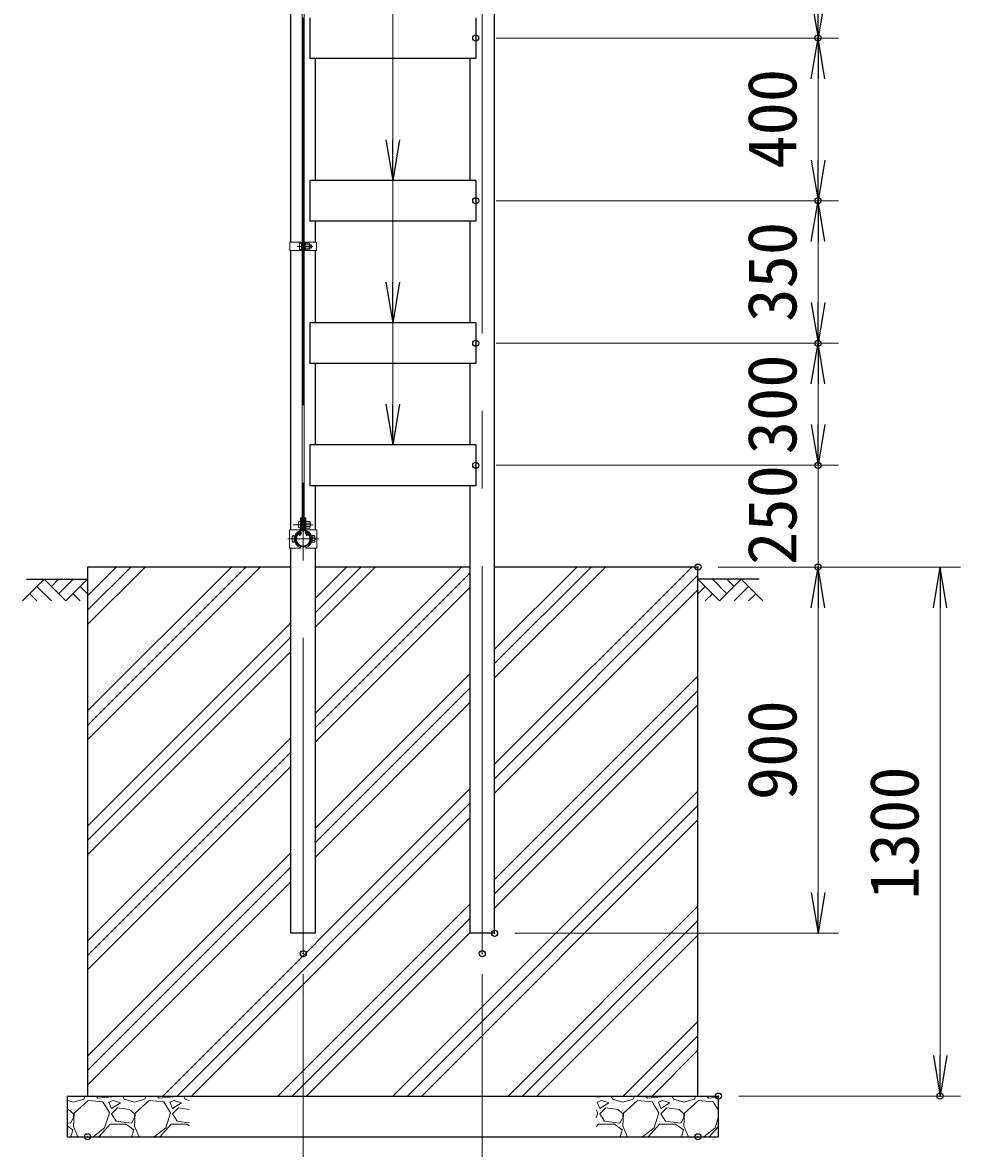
# Model space of a CAD drawing. Units: millimetres, scale not verified. Extents: x -10499 to 10501, y -7424 to 7426.
# Drawn here: x -3014 to -709, y -5073 to -2306 of the extents above; entities that cross this region are included whole.
import ezdxf
from ezdxf.enums import TextEntityAlignment as Align

# ---------------------------------------------------------------- set-up
doc = ezdxf.new("R2010")
doc.units = ezdxf.units.MM
doc.header["$LTSCALE"] = 30
doc.header["$PDMODE"] = 32
doc.header["$PDSIZE"] = 15
doc.linetypes.add('USER1', pattern=[50.8, 31.75, -6.35, 6.35, -6.35])
for name, color, linetype, lineweight in [('0-0_D-DCR-HCH', 7, 'Continuous', 13), ('0-1_D-STR1', 1, 'Continuous', 25), ('0-2_D-STR4', 7, 'Continuous', 25), ('0-3_D-BGD', 7, 'Continuous', 25), ('0-4_D-BMK', 2, 'USER1', 13), ('0-5_D-STR3', 3, 'Continuous', 13), ('0-6_D-STR-DIM', 7, 'Continuous', 13), ('0-C_D-STR-TXT', 7, 'Continuous', 13)]:
    doc.layers.add(name, color=color, linetype=linetype, lineweight=lineweight)
doc.layers.add('0-7_0', color=7, linetype='Continuous')
doc.layers.add('0-8_Defpoints', color=8, linetype='Continuous')
doc.styles.add('ＭＳ ゴシック', font='')
doc.styles.get('ＭＳ ゴシック').set_extended_font_data('MS Gothic')

# ---------------------------------------------------------------- blocks, each defined once
blk = doc.blocks.new('_Open')
at = {"layer": '0-7_0'}
blk.add_line((-30, 5), (0, 0), dxfattribs=at)
blk.add_lwpolyline([(-30, -5), (0, 0), (-30, 0)], dxfattribs=at)

msp = doc.modelspace()

# ---------------------------------------------------------------- linework, layer by layer
at = {"layer": '0-0_D-DCR-HCH'}
for p, q in [((-2854.48, -3785.91), (-2713, -3644.43)), ((-2854.48, -4068.75), (-2430.16, -3644.43)), ((-2854.48, -3750.55), (-2748.36, -3644.43)), ((-2854.48, -4033.39), (-2465.52, -3644.43)), ((-2854.48, -3715.2), (-2783.72, -3644.43)), ((-2854.48, -3998.04), (-2500.87, -3644.43)), ((-2294.23, -3791.34), (-2147.32, -3644.43)), ((-2294.23, -3755.99), (-2182.67, -3644.43)), ((-2294.23, -3720.63), (-2218.03, -3644.43)), ((-2294.23, -4003.47), (-1935.19, -3644.43)), ((-1854.23, -3917.03), (-1581.63, -3644.43)), ((-1854.23, -3881.67), (-1616.99, -3644.43)), ((-1854.23, -3846.32), (-1652.34, -3644.43)), ((-1854.23, -4129.16), (-1369.5, -3644.43)), ((-2960.9, -3674.43), (-3014.11, -3727.65)), ((-2960.9, -3674.43), (-2907.69, -3727.65)), ((-2943.16, -3692.17), (-2925.43, -3674.43)), ((-2925.43, -3709.91), (-2889.95, -3674.43)), ((-2907.69, -3727.65), (-2854.48, -3674.43)), ((-2294.23, -4038.83), (-1914.73, -3659.33)), ((-1854.23, -4164.51), (-1354.48, -3664.76)), ((-1301.26, -3727.65), (-1354.48, -3674.43)), ((-1283.53, -3709.91), (-1319, -3674.43)), ((-1248.05, -3674.43), (-1301.26, -3727.65)), ((-1265.7, -3692.26), (-1283.53, -3674.43)), ((-1248.05, -3674.43), (-1194.84, -3727.65)), ((-2978.64, -3692.17), (-2943, -3727.65)), ((-2872.21, -3692.17), (-2854.48, -3709.83)), ((-2294.23, -4074.18), (-1914.73, -3694.68)), ((-1854.23, -4199.87), (-1354.48, -3700.12)), ((-1336.74, -3692.17), (-1354.48, -3709.83)), ((-1230.32, -3692.17), (-1265.95, -3727.65)), ((-2996.38, -3709.91), (-2978.56, -3727.65)), ((-2889.95, -3709.91), (-2872.13, -3727.65)), ((-1319, -3709.91), (-1336.82, -3727.65)), ((-1212.58, -3709.91), (-1230.4, -3727.65)), ((-2854.48, -4280.88), (-2354.73, -3781.13)), ((-2854.48, -4316.24), (-2354.73, -3816.49)), ((-2854.48, -4351.59), (-2354.73, -3851.84)), ((-2294.23, -4286.32), (-1914.73, -3906.82)), ((-1854.23, -4412), (-1354.48, -3912.25)), ((-2294.23, -4321.67), (-1914.73, -3942.17)), ((-1854.23, -4447.36), (-1354.48, -3947.61)), ((-2294.23, -4357.03), (-1914.73, -3977.53)), ((-1854.23, -4482.71), (-1354.48, -3982.96)), ((-2854.48, -4563.72), (-2354.73, -4063.97)), ((-2854.48, -4599.08), (-2354.73, -4099.33)), ((-2854.48, -4634.43), (-2354.73, -4134.68)), ((-2669.5, -4944.43), (-1914.73, -4189.66)), ((-2103.82, -4944.43), (-1354.48, -4195.09)), ((-2634.15, -4944.43), (-1914.73, -4225.01)), ((-2068.46, -4944.43), (-1354.48, -4230.45)), ((-2598.79, -4944.43), (-1914.73, -4260.37)), ((-2033.11, -4944.43), (-1354.48, -4265.81)), ((-2854.48, -4846.57), (-2354.73, -4346.82)), ((-2854.48, -4881.92), (-2354.73, -4382.17)), ((-2854.48, -4917.28), (-2354.73, -4417.53)), ((-2386.66, -4944.43), (-1914.73, -4472.5)), ((-1820.97, -4944.43), (-1354.48, -4477.94)), ((-2351.3, -4944.43), (-1914.73, -4507.86)), ((-1785.62, -4944.43), (-1354.48, -4513.29)), ((-2315.95, -4944.43), (-1914.73, -4543.21)), ((-1750.26, -4944.43), (-1354.48, -4548.65)), ((-1538.13, -4944.43), (-1354.48, -4760.78)), ((-1502.78, -4944.43), (-1354.48, -4796.14)), ((-1467.42, -4944.43), (-1354.48, -4831.49)), ((-2888.87, -4959.72), (-2863.37, -4952.22)), ((-2863.37, -4952.22), (-2860.59, -4944.43)), ((-2828.87, -4949.22), (-2833.26, -4944.43)), ((-2794.37, -4946.22), (-2828.87, -4949.22)), ((-2792.77, -4944.43), (-2794.37, -4946.22)), ((-2767.71, -4944.43), (-2764.37, -4952.22)), ((-2764.37, -4952.22), (-2738.87, -4959.72)), ((-2738.87, -4959.72), (-2713.37, -4952.22)), ((-2713.37, -4952.22), (-2710.59, -4944.43)), ((-2678.87, -4949.22), (-2683.26, -4944.43)), ((-2644.37, -4946.22), (-2678.87, -4949.22)), ((-2642.77, -4944.43), (-2644.37, -4946.22)), ((-2617.71, -4944.43), (-2614.37, -4952.22)), ((-2614.37, -4952.22), (-2604.48, -4955.13)), ((-1594.37, -4946.22), (-1604.48, -4947.1)), ((-1592.77, -4944.43), (-1594.37, -4946.22)), ((-1567.71, -4944.43), (-1564.37, -4952.22)), ((-1564.37, -4952.22), (-1538.87, -4959.72)), ((-1538.87, -4959.72), (-1513.37, -4952.22)), ((-1513.37, -4952.22), (-1510.59, -4944.43)), ((-1478.87, -4949.22), (-1483.26, -4944.43)), ((-1444.37, -4946.22), (-1478.87, -4949.22)), ((-1442.77, -4944.43), (-1444.37, -4946.22)), ((-1417.71, -4944.43), (-1414.37, -4952.22)), ((-1414.37, -4952.22), (-1388.87, -4959.72)), ((-1388.87, -4959.72), (-1363.37, -4952.22)), ((-1363.37, -4952.22), (-1360.59, -4944.43)), ((-1328.87, -4949.22), (-1333.26, -4944.43)), ((-1304.48, -4947.1), (-1328.87, -4949.22)), ((-2904.48, -4955.13), (-2888.87, -4959.72)), ((-2900.87, -4977.72), (-2904.48, -4977.18)), ((-2888.87, -4988.22), (-2900.87, -4977.72)), ((-2852.87, -4955.22), (-2887.37, -4986.72)), ((-2816.87, -4958.22), (-2852.87, -4955.22)), ((-2800.37, -4985.22), (-2816.87, -4958.22)), ((-2791.37, -4955.22), (-2801.87, -4959.72)), ((-2801.87, -4959.72), (-2795.87, -4974.72)), ((-2795.87, -4974.72), (-2773.37, -4961.22)), ((-2780.87, -4973.22), (-2795.87, -4988.22)), ((-2773.37, -4961.22), (-2791.37, -4955.22)), ((-2750.87, -4977.72), (-2780.87, -4973.22)), ((-2738.87, -4988.22), (-2750.87, -4977.72)), ((-2702.87, -4955.22), (-2737.37, -4986.72)), ((-2666.87, -4958.22), (-2702.87, -4955.22)), ((-2650.37, -4985.22), (-2666.87, -4958.22)), ((-2641.37, -4955.22), (-2651.87, -4959.72)), ((-2651.87, -4959.72), (-2645.87, -4974.72)), ((-2645.87, -4974.72), (-2623.37, -4961.22)), ((-2630.87, -4973.22), (-2645.87, -4988.22)), ((-2623.37, -4961.22), (-2641.37, -4955.22)), ((-2604.48, -4977.18), (-2630.87, -4973.22)), ((-1600.37, -4985.22), (-1604.48, -4978.5)), ((-1591.37, -4955.22), (-1601.87, -4959.72)), ((-1601.87, -4959.72), (-1595.87, -4974.72)), ((-1595.87, -4974.72), (-1573.37, -4961.22)), ((-1580.87, -4973.22), (-1595.87, -4988.22)), ((-1573.37, -4961.22), (-1591.37, -4955.22)), ((-1550.87, -4977.72), (-1580.87, -4973.22)), ((-1538.87, -4988.22), (-1550.87, -4977.72)), ((-1502.87, -4955.22), (-1537.37, -4986.72)), ((-1466.87, -4958.22), (-1502.87, -4955.22)), ((-1450.37, -4985.22), (-1466.87, -4958.22)), ((-1441.37, -4955.22), (-1451.87, -4959.72)), ((-1451.87, -4959.72), (-1445.87, -4974.72)), ((-1445.87, -4974.72), (-1423.37, -4961.22)), ((-1430.87, -4973.22), (-1445.87, -4988.22)), ((-1423.37, -4961.22), (-1441.37, -4955.22)), ((-1400.87, -4977.72), (-1430.87, -4973.22)), ((-1388.87, -4988.22), (-1400.87, -4977.72)), ((-1352.87, -4955.22), (-1387.37, -4986.72)), ((-1316.87, -4958.22), (-1352.87, -4955.22)), ((-1304.48, -4978.5), (-1316.87, -4958.22)), ((-2896.37, -5010.72), (-2888.87, -4997.22)), ((-2887.37, -4986.72), (-2888.87, -5018.22)), ((-2888.87, -4997.22), (-2888.87, -4988.22)), ((-2812.37, -5022.72), (-2800.37, -4985.22)), ((-2795.87, -4988.22), (-2783.87, -5006.22)), ((-2783.87, -5006.22), (-2746.37, -5010.72)), ((-2746.37, -5010.72), (-2738.87, -4997.22)), ((-2737.37, -4986.72), (-2738.87, -5018.22)), ((-2738.87, -4997.22), (-2738.87, -4988.22)), ((-2662.37, -5022.72), (-2650.37, -4985.22)), ((-2645.87, -4988.22), (-2633.87, -5006.22)), ((-2633.87, -5006.22), (-2604.48, -5009.75)), ((-1604.48, -4998.04), (-1600.37, -4985.22)), ((-1595.87, -4988.22), (-1583.87, -5006.22)), ((-1583.87, -5006.22), (-1546.37, -5010.72)), ((-1546.37, -5010.72), (-1538.87, -4997.22)), ((-1537.37, -4986.72), (-1538.87, -5018.22)), ((-1538.87, -4997.22), (-1538.87, -4988.22)), ((-1462.37, -5022.72), (-1450.37, -4985.22)), ((-1445.87, -4988.22), (-1433.87, -5006.22)), ((-1433.87, -5006.22), (-1396.37, -5010.72)), ((-1396.37, -5010.72), (-1388.87, -4997.22)), ((-1387.37, -4986.72), (-1388.87, -5018.22)), ((-1388.87, -4997.22), (-1388.87, -4988.22)), ((-1312.37, -5022.72), (-1304.48, -4998.04)), ((-2904.48, -5009.75), (-2896.37, -5010.72)), ((-2904.48, -5017.45), (-2890.37, -5027.22)), ((-2890.37, -5027.22), (-2895.29, -5044.43)), ((-2888.87, -5018.22), (-2877.84, -5044.43)), ((-2840.48, -5044.43), (-2812.37, -5022.72)), ((-2825.87, -5043.72), (-2798.87, -5013.72)), ((-2798.87, -5013.72), (-2759.87, -5013.72)), ((-2759.87, -5013.72), (-2740.37, -5027.22)), ((-2740.37, -5027.22), (-2745.29, -5044.43)), ((-2738.87, -5018.22), (-2727.84, -5044.43)), ((-2690.48, -5044.43), (-2662.37, -5022.72)), ((-2675.87, -5043.72), (-2648.87, -5013.72)), ((-2648.87, -5013.72), (-2609.87, -5013.72)), ((-2609.87, -5013.72), (-2604.48, -5017.45)), ((-1604.48, -5019.94), (-1598.87, -5013.72)), ((-1598.87, -5013.72), (-1559.87, -5013.72)), ((-1559.87, -5013.72), (-1540.37, -5027.22)), ((-1540.37, -5027.22), (-1545.29, -5044.43)), ((-1538.87, -5018.22), (-1527.84, -5044.43)), ((-1490.48, -5044.43), (-1462.37, -5022.72)), ((-1475.87, -5043.72), (-1448.87, -5013.72)), ((-1448.87, -5013.72), (-1409.87, -5013.72)), ((-1409.87, -5013.72), (-1390.37, -5027.22)), ((-1390.37, -5027.22), (-1395.29, -5044.43)), ((-1388.87, -5018.22), (-1377.84, -5044.43)), ((-1340.48, -5044.43), (-1312.37, -5022.72)), ((-1325.87, -5043.72), (-1304.48, -5019.94)), ((-2825.46, -5044.43), (-2825.87, -5043.72)), ((-2675.46, -5044.43), (-2675.87, -5043.72)), ((-1475.46, -5044.43), (-1475.87, -5043.72)), ((-1325.46, -5044.43), (-1325.87, -5043.72))]:
    msp.add_line(p, q, dxfattribs=at)
at = {"layer": '0-1_D-STR1'}
for p, q in [((-1854.23, -4544.43), (-1854.23, 3764.57)), ((-2354.73, -2845.93), (-2354.73, -2129.93)), ((-2308.48, -2294.43), (-2308.48, -2394.43)), ((-1900.48, -2294.43), (-1900.48, -2394.43)), ((-1900.48, -2394.43), (-2308.48, -2394.43)), ((-2294.23, -2694.43), (-2294.23, -2394.43)), ((-1914.73, -2394.43), (-1914.73, -2694.43)), ((-1900.48, -2694.43), (-2308.48, -2694.43)), ((-2308.48, -2694.43), (-2308.48, -2794.43)), ((-1900.48, -2694.43), (-1900.48, -2794.43)), ((-1900.48, -2794.43), (-2308.48, -2794.43)), ((-2294.23, -2845.93), (-2294.23, -2794.43)), ((-1914.73, -2794.43), (-1914.73, -3044.43)), ((-2354.73, -3552.88), (-2354.73, -2866.93)), ((-2294.23, -3044.43), (-2294.23, -2866.93)), ((-1900.48, -3044.43), (-2308.48, -3044.43)), ((-2308.48, -3044.43), (-2308.48, -3144.43)), ((-1900.48, -3044.43), (-1900.48, -3144.43)), ((-1900.48, -3144.43), (-2308.48, -3144.43)), ((-2294.23, -3344.43), (-2294.23, -3144.43)), ((-1914.73, -3144.43), (-1914.73, -3344.43)), ((-1900.48, -3344.43), (-2308.48, -3344.43)), ((-2308.48, -3344.43), (-2308.48, -3444.43)), ((-1900.48, -3344.43), (-1900.48, -3444.43)), ((-1900.48, -3444.43), (-2308.48, -3444.43)), ((-2294.23, -3552.88), (-2294.23, -3444.43)), ((-1914.73, -3444.43), (-1914.73, -4544.43)), ((-2331.15, -3560.05), (-2334.66, -3566.13)), ((-2334.66, -3566.13), (-2333.27, -3566.93)), ((-2329.76, -3560.85), (-2333.27, -3566.93)), ((-2319.19, -3560.85), (-2315.68, -3566.93)), ((-2317.8, -3560.05), (-2314.29, -3566.13)), ((-2314.29, -3566.13), (-2315.68, -3566.93)), ((-2354.73, -4544.43), (-2354.73, -3597.88)), ((-2294.23, -4544.43), (-2294.23, -3597.88)), ((-2294.23, -4544.43), (-2354.73, -4544.43)), ((-1854.23, -4544.43), (-1914.73, -4544.43))]:
    msp.add_line(p, q, dxfattribs=at)
for centre, radius, start, end in [((-2324.48, -3575.38), 19.05, 114.32478, 65.67522), ((-2324.48, -3575.38), 17.45, 114.32478, 65.67522), ((-2331.5, -3559.85), 2, 330, 114.32478), ((-2331.5, -3559.85), 0.401, 330, 114.32478), ((-2317.46, -3559.85), 2, 65.67522, 210), ((-2317.46, -3559.85), 0.401, 65.67522, 210)]:
    msp.add_arc(centre, radius, start, end, dxfattribs=at)
at = {"layer": '0-2_D-STR4'}
for p, q in [((-1914.73, -3644.43), (-2294.23, -3644.43)), ((-1354.48, -3644.43), (-1854.23, -3644.43)), ((-1354.48, -4944.43), (-1354.48, -3644.43)), ((-2904.48, -4944.43), (-1304.48, -4944.43)), ((-2904.48, -4944.43), (-2904.48, -5044.43)), ((-1304.48, -4944.43), (-1304.48, -5044.43)), ((-2904.48, -5044.43), (-1304.48, -5044.43))]:
    msp.add_line(p, q, dxfattribs=at)
msp.add_lwpolyline([(-2354.73, -3644.43), (-2854.48, -3644.43), (-2854.48, -4944.43)], dxfattribs=at)
at = {"layer": '0-3_D-BGD'}
for p, q in [((-3004.48, -3674.43), (-2854.48, -3674.43)), ((-1204.48, -3674.43), (-1354.48, -3674.43))]:
    msp.add_line(p, q, dxfattribs=at)
at = {"layer": '0-4_D-BMK'}
for p, q in [((-2324.48, 5325.57), (-2324.48, -4594.43)), ((-1884.48, -4594.43), (-1884.48, 3813.27)), ((-2339.03, -2856.43), (-2300.43, -2856.43)), ((-2348.92, -3540.38), (-2300.04, -3540.38)), ((-2362.44, -3575.38), (-2286.51, -3575.38))]:
    msp.add_line(p, q, dxfattribs=at)
at = {"layer": '0-5_D-STR3'}
for p, q in [((-2326.73, -683.48), (-2326.73, -3555.38)), ((-2322.23, -683.48), (-2322.23, -3555.38)), ((-2357.03, -2845.93), (-2357.03, -2866.93)), ((-2326.73, -2845.93), (-2357.03, -2845.93)), ((-2329.03, -2845.93), (-2329.03, -2866.93)), ((-2329.03, -2848.43), (-2329.03, -2864.43)), ((-2322.23, -2845.93), (-2291.93, -2845.93)), ((-2319.93, -2845.93), (-2319.93, -2866.93)), ((-2309.93, -2848.33), (-2319.93, -2848.33)), ((-2319.93, -2848.33), (-2319.93, -2864.53)), ((-2291.93, -2845.93), (-2291.93, -2866.93)), ((-2326.73, -2866.93), (-2357.03, -2866.93)), ((-2333.83, -2849.93), (-2333.83, -2862.93)), ((-2322.23, -2866.93), (-2291.93, -2866.93)), ((-2309.93, -2852.38), (-2319.93, -2852.38)), ((-2309.93, -2860.48), (-2319.93, -2860.48)), ((-2309.93, -2864.53), (-2319.93, -2864.53)), ((-2308.93, -2850.2), (-2308.93, -2862.55)), ((-2308.93, -2852.43), (-2305.03, -2852.43)), ((-2308.93, -2853.11), (-2304.7, -2853.11)), ((-2308.93, -2859.76), (-2304.7, -2859.76)), ((-2308.93, -2860.43), (-2305.03, -2860.43)), ((-2305.03, -2852.43), (-2305.03, -2860.43)), ((-2335.78, -3533.88), (-2335.78, -3546.88)), ((-2330.98, -3523.38), (-2330.98, -3552.95)), ((-2330.98, -3523.38), (-2328.68, -3523.38)), ((-2328.68, -3523.38), (-2328.68, -3552.95)), ((-2326.98, -3535.07), (-2328.68, -3535.07)), ((-2326.98, -3535.07), (-2326.98, -3545.7)), ((-2326.98, -3536.38), (-2326.73, -3536.38)), ((-2322.23, -3536.38), (-2320.28, -3536.38)), ((-2320.28, -3523.38), (-2320.28, -3552.95)), ((-2320.28, -3523.38), (-2317.98, -3523.38)), ((-2317.98, -3523.38), (-2317.98, -3552.95)), ((-2307.98, -3532.28), (-2317.98, -3532.28)), ((-2307.98, -3536.33), (-2317.98, -3536.33)), ((-2317.98, -3536.38), (-2317.78, -3536.38)), ((-2306.98, -3534.15), (-2306.98, -3546.5)), ((-2306.98, -3536.38), (-2306.98, -3544.38)), ((-2306.98, -3537.06), (-2306.65, -3537.06)), ((-2358.13, -3552.88), (-2330.98, -3552.88)), ((-2358.13, -3552.88), (-2358.13, -3597.88)), ((-2351.28, -3568.88), (-2351.28, -3581.88)), ((-2346.48, -3567.38), (-2346.48, -3583.38)), ((-2326.98, -3545.7), (-2328.68, -3545.7)), ((-2326.98, -3544.38), (-2326.73, -3544.38)), ((-2326.73, -3555.38), (-2322.23, -3555.38)), ((-2322.23, -3544.38), (-2320.28, -3544.38)), ((-2317.98, -3544.38), (-2317.78, -3544.38)), ((-2307.98, -3544.43), (-2317.98, -3544.43)), ((-2307.98, -3548.48), (-2317.98, -3548.48)), ((-2317.98, -3552.88), (-2290.83, -3552.88)), ((-2306.98, -3543.71), (-2306.65, -3543.71)), ((-2296.98, -3567.28), (-2302.48, -3567.28)), ((-2302.48, -3567.28), (-2302.48, -3583.48)), ((-2295.98, -3569.15), (-2295.98, -3581.5)), ((-2290.83, -3552.88), (-2290.83, -3597.88)), ((-2346.11, -3571.38), (-2346.48, -3571.38)), ((-2346.11, -3579.38), (-2346.48, -3579.38)), ((-2331.18, -3593.91), (-2331.96, -3596.07)), ((-2331.18, -3593.91), (-2331.18, -3597.88)), ((-2317.78, -3593.91), (-2317.78, -3597.88)), ((-2317.78, -3593.91), (-2316.99, -3596.07)), ((-2302.48, -3571.38), (-2302.84, -3571.38)), ((-2302.48, -3579.38), (-2302.84, -3579.38)), ((-2296.98, -3571.33), (-2302.48, -3571.33)), ((-2296.98, -3579.43), (-2302.48, -3579.43)), ((-2296.98, -3583.48), (-2302.48, -3583.48)), ((-2295.98, -3571.38), (-2295.48, -3571.38)), ((-2295.98, -3571.38), (-2295.48, -3571.38)), ((-2295.98, -3572.06), (-2295.15, -3572.06)), ((-2295.98, -3578.71), (-2295.15, -3578.71)), ((-2295.98, -3579.38), (-2295.48, -3579.38)), ((-2295.98, -3579.38), (-2295.48, -3579.38)), ((-2295.48, -3571.38), (-2295.48, -3579.38)), ((-2358.13, -3597.88), (-2331.18, -3597.88)), ((-2317.78, -3597.88), (-2290.83, -3597.88))]:
    msp.add_line(p, q, dxfattribs=at)
for centre, radius, start, end in [((-2311.46, -2850.36), 2.54, 307.21089, 52.78911), ((-2317.63, -2856.43), 8.7, 332.26063, 27.73937), ((-2311.48, -2862.51), 2.55, 307.42505, 52.57495), ((-2312.53, -2856.43), 8.5, 331.92751, 28.07249), ((-2315.68, -3540.38), 8.7, 332.26063, 27.73937), ((-2309.51, -3534.31), 2.54, 307.21089, 52.78911), ((-2314.48, -3540.38), 8.5, 331.92751, 28.07249), ((-2324.48, -3575.38), 22, 110.1633, 250.11694), ((-2324.48, -3575.38), 19.7, 109.83718, 250.11694), ((-2332.98, -3552.95), 2, 297.27961, 0), ((-2332.98, -3552.95), 4.3, 294.96438, 0), ((-2315.98, -3552.95), 4.3, 180, 245.03562), ((-2315.98, -3552.95), 2, 180, 242.72039), ((-2324.48, -3575.38), 19.7, 289.88306, 70.16282), ((-2324.48, -3575.38), 22, 289.88306, 69.8367), ((-2309.53, -3546.46), 2.55, 307.42505, 52.57495), ((-2298.51, -3569.31), 2.54, 307.21089, 52.78911), ((-2304.68, -3575.38), 8.7, 332.26063, 27.73937), ((-2298.53, -3581.46), 2.55, 307.42505, 52.57495), ((-2302.98, -3575.38), 8.5, 331.92751, 28.07249)]:
    msp.add_arc(centre, radius, start, end, dxfattribs=at)
for centre, start_param, end_param in [((-2329.03, -2849.93), 1.5707963, 3.1415927), ((-2329.03, -2862.93), 3.1415927, 4.712389), ((-2330.98, -3533.88), 1.5707963, 3.1415927), ((-2346.48, -3568.88), 1.5707963, 3.1415927), ((-2330.98, -3546.88), 3.1415927, 4.712389), ((-2346.48, -3581.88), 3.1415927, 4.712389)]:
    msp.add_ellipse(centre, major_axis=(4.8, 0), ratio=0.3125, start_param=start_param, end_param=end_param, dxfattribs=at)
at = {"layer": '0-6_D-STR-DIM'}
for p, q in [((-1850.48, -2344.43), (-1009.48, -2344.43)), ((-1850.48, -2344.43), (-1009.48, -2344.43)), ((-1059.48, -2644.43), (-1059.48, -2444.43)), ((-1850.48, -2744.43), (-1009.48, -2744.43)), ((-1850.48, -2744.43), (-1009.48, -2744.43)), ((-1059.48, -2994.43), (-1059.48, -2844.43)), ((-1850.48, -3094.43), (-1009.48, -3094.43)), ((-1850.48, -3094.43), (-1009.48, -3094.43)), ((-1059.48, -3294.43), (-1059.48, -3194.43)), ((-1059.48, -3294.43), (-1059.48, -3194.43)), ((-1850.48, -3394.43), (-1009.48, -3394.43)), ((-1850.48, -3394.43), (-1009.48, -3394.43)), ((-1059.48, -3644.43), (-1059.48, -3394.43)), ((-1304.48, -3644.43), (-1009.48, -3644.43)), ((-1304.48, -3644.43), (-1009.48, -3644.43)), ((-1304.48, -3644.43), (-709.48, -3644.43)), ((-1059.48, -4444.43), (-1059.48, -3744.43)), ((-1059.48, -3744.43), (-1059.48, -3844.43)), ((-759.48, -3744.43), (-759.48, -4844.43)), ((-1804.23, -4544.43), (-1009.48, -4544.43)), ((-2324.48, -4644.43), (-2324.48, -5491.75)), ((-1884.48, -4644.43), (-1884.48, -5491.75)), ((-1254.48, -4944.43), (-709.48, -4944.43))]:
    msp.add_line(p, q, dxfattribs=at)
at = {"layer": '0-8_Defpoints'}
for p in [(-1900.48, -2344.43), (-1900.48, -2344.43), (-1059.48, -2344.43), (-1059.48, -2344.43), (-1900.48, -2744.43), (-1900.48, -2744.43), (-1059.48, -2744.43), (-1900.48, -3094.43), (-1900.48, -3094.43), (-1059.48, -3094.43), (-1900.48, -3394.43), (-1059.48, -3394.43), (-1354.48, -3644.43), (-1059.48, -3644.43), (-1854.23, -4544.43), (-2324.48, -4594.43), (-1884.48, -4594.43), (-1304.48, -4944.43), (-759.48, -4944.43), (-2854.48, -5044.43), (-1354.48, -5044.43)]:
    msp.add_point(p, dxfattribs=at)
at = {"layer": '0-C_D-STR-TXT'}
for q in [(-2104.48, -3342.43), (-2104.48, -2692.43), (-2104.48, -3042.43)]:
    msp.add_line((-2104.48, 2415.49), q, dxfattribs=at)

# ---------------------------------------------------------------- block references
at = {"layer": '0-6_D-STR-DIM', "xscale": 3.333333, "yscale": 3.333333}
for p, rotation in [((-1059.48, -2344.43), 270), ((-1059.48, -2344.43), 90), ((-1059.48, -2744.43), 270), ((-1059.48, -2744.43), 90), ((-1059.48, -3094.43), 270), ((-1059.48, -3094.43), 90), ((-1059.48, -3394.43), 270), ((-1059.48, -3394.43), 270), ((-1059.48, -3644.43), 90), ((-1059.48, -3644.43), 90), ((-759.48, -3644.43), 90), ((-1059.48, -4544.43), 270), ((-759.48, -4944.43), 270)]:
    msp.add_blockref('_Open', p, dxfattribs=dict(at, rotation=rotation))
at = {"layer": '0-C_D-STR-TXT', "xscale": 3.333333, "yscale": 3.333333, "rotation": 270}
for p in [(-2104.48, -2694.43), (-2104.48, -3044.43), (-2104.48, -3344.43)]:
    msp.add_blockref('_Open', p, dxfattribs=at)

# ---------------------------------------------------------------- texts
at = {"layer": '0-6_D-STR-DIM', "style": 'ＭＳ ゴシック'}
for s, p in [('400', (-1076.35, -2665.68)), ('350', (-1076.35, -3041.62)), ('300', (-1076.34, -3367.45)), ('250', (-1076.34, -3639.35)), ('900', (-1076.35, -4217.25)), ('1300', (-776.35, -4461.68))]:
    msp.add_text(s, height=120.3, rotation=90, dxfattribs=at).set_placement(p, align=Align.BOTTOM_LEFT)

doc.saveas('drawing.dxf')
